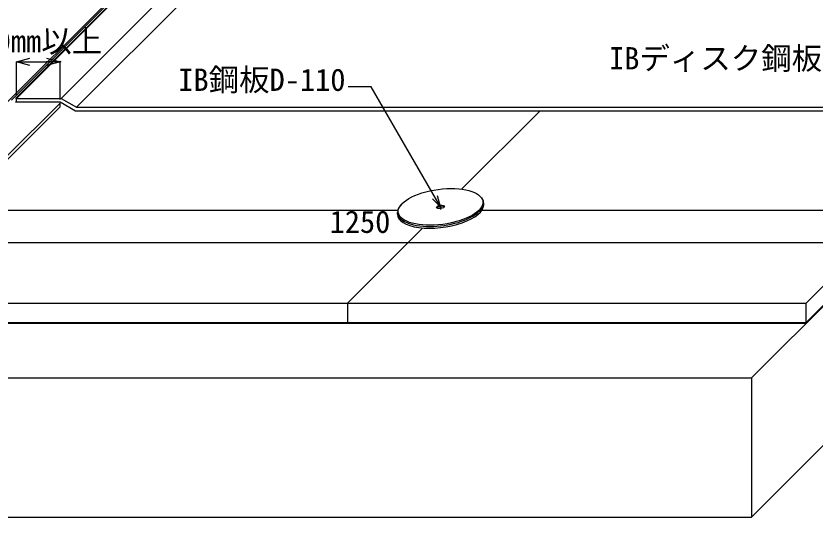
# Model space of a CAD drawing. Units: millimetres, scale not verified, with parts at other scales. Extents: x -210 to 1470, y -148 to 1040.
# Drawn here: x 658.1 to 1072, y 427.9 to 687.3 of the extents above; entities that cross this region are included whole.
import ezdxf
from ezdxf.enums import TextEntityAlignment as Align

# ---------------------------------------------------------------- set-up
doc = ezdxf.new("R2010")
doc.units = ezdxf.units.MM
doc.header["$PDMODE"] = 32
doc.header["$PDSIZE"] = 0.5
doc.linetypes.add('CHAIN1', pattern=[8, 5, -1, 1, -1])
for name, color, linetype in [('0-0_0', 7, 'Continuous'), ('0-2_IBｼｰﾄ', 7, 'Continuous'), ('0-3_IBリキッド', 7, 'Continuous'), ('0-5_中心線', 1, 'CHAIN1'), ('0-A_寸法線', 7, 'Continuous'), ('0-B_文字', 7, 'Continuous'), ('0-C_断熱材', 2, 'Continuous'), ('1-0_躯体', 7, 'Continuous'), ('1-2_部材(積層鋼板)', 4, 'Continuous')]:
    doc.layers.add(name, color=color, linetype=linetype)
doc.styles.add('MS Gothic', font='')
doc.styles.get('MS Gothic').set_extended_font_data('MS Gothic')

# ---------------------------------------------------------------- blocks, each defined once
blk = doc.blocks.new('_Open30')
at = {"layer": '0-0_0'}
blk.add_line((0, 0), (-1, 0), dxfattribs=at)
blk.add_lwpolyline([(-1, 0.2679), (0, 0), (-1, -0.2679)], dxfattribs=at)

msp = doc.modelspace()

# ---------------------------------------------------------------- linework, layer by layer
at = {"layer": '0-2_IBｼｰﾄ'}
for p, q in [((658.29, 644.627), (898.706, 885.043)), ((681.426, 644.627), (921.842, 885.043)), ((622.432, 611.743), (891.133, 880.443)), ((689.393, 640.027), (929.809, 880.443))]:
    msp.add_line(p, q, dxfattribs=at)
msp.add_lwpolyline([(680.89, 642.227), (652.606, 613.943), (652.606, 611.943), (680.89, 640.227)], close=True, dxfattribs=at)
for points in [[(658.29, 644.627), (681.426, 644.627), (689.393, 640.027), (1126.3, 640.027), (1129.622, 641.945)], [(1130.423, 640.16), (1126.735, 638.027), (688.857, 638.027), (680.89, 642.627), (658.29, 642.627), (658.29, 644.627)]]:
    msp.add_lwpolyline(points, dxfattribs=at)
at = {"layer": '0-3_IBリキッド'}
for p, q in [((655.797, 643.76), (896.213, 884.176)), ((657.89, 644.627), (898.306, 885.043)), ((657.89, 642.627), (658.29, 643.027))]:
    msp.add_line(p, q, dxfattribs=at)
at = {"layer": '0-5_中心線'}
msp.add_line((877.72, 588.449), (877.72, 587.115), dxfattribs=at)
at = {"layer": '0-A_寸法線'}
for p, q in [((658.29, 646.127), (658.29, 663.55)), ((665.29, 663.55), (673.89, 663.55)), ((680.89, 644.127), (680.89, 663.55)), ((841.852, 650.575), (829.852, 650.575)), ((877.72, 588.449), (841.852, 650.575)), ((1079.139, 569.893), (590.555, 569.893))]:
    msp.add_line(p, q, dxfattribs=at)
msp.add_lwpolyline([(873.477, 592.691), (877.72, 588.449), (876.167, 594.244)], dxfattribs=at)
msp.add_point((680.89, 663.55), dxfattribs=at)
at = {"layer": '0-C_断熱材'}
for p, q in [((1066.837, 528.632), (1406.248, 868.043)), ((888.628, 597.624), (929.032, 638.027)), ((499.086, 586.715), (855.852, 586.715)), ((899.086, 586.715), (1114.92, 586.715)), ((829.637, 538.632), (868.199, 577.195)), ((73.637, 538.632), (1066.837, 538.632)), ((829.637, 538.632), (829.637, 528.632))]:
    msp.add_line(p, q, dxfattribs=at)
msp.add_lwpolyline([(73.637, 538.632), (73.637, 528.632), (1066.837, 528.632), (1066.837, 538.632), (1406.248, 878.043)], dxfattribs=at)
at = {"layer": '1-0_躯体'}
for p, q in [((1038.552, 499.948), (1406.248, 867.643)), ((1038.552, 427.948), (1406.248, 795.643)), ((73.237, 528.232), (1066.837, 528.232)), ((44.952, 499.948), (1038.552, 499.948)), ((1038.552, 499.948), (1038.552, 427.948)), ((116.952, 427.948), (1038.552, 427.948))]:
    msp.add_line(p, q, dxfattribs=at)
at = {"layer": '1-2_部材(積層鋼板)', "color": 7}
for p, q in [((900.048, 589.543), (900.048, 590.477)), ((855.392, 584.688), (855.392, 585.621))]:
    msp.add_line(p, q, dxfattribs=at)
for major_axis in [(-21.889, -2.882), (-2.027, -0.267)]:
    msp.add_ellipse((877.72, 588.449), major_axis=major_axis, ratio=0.414214, dxfattribs=at)
for centre, major_axis, start_param, end_param in [((877.72, 588.049), (-22.295, -2.935), 5.7688219, 9.8301847), ((877.72, 587.115), (-22.295, -2.935), 6.228707, 9.3702997), ((877.72, 588.115), (-1.824, -0.24), 3.0341843, 6.2816371), ((877.72, 587.115), (-1.621, -0.213), 4.0720915, 5.2437298)]:
    msp.add_ellipse(centre, major_axis=major_axis, ratio=0.414214, start_param=start_param, end_param=end_param, dxfattribs=at)

# ---------------------------------------------------------------- block references
at = {"layer": '0-A_寸法線', "xscale": 7, "yscale": 7, "rotation": 180}
msp.add_blockref('_Open30', (658.29, 663.55), dxfattribs=at)
at = {"layer": '0-A_寸法線', "xscale": 7, "yscale": 7}
msp.add_blockref('_Open30', (680.89, 663.55), dxfattribs=at)

# ---------------------------------------------------------------- texts
at = {"layer": '0-A_寸法線', "style": 'MS Gothic'}
for s, p in [('40mm以上', (639.738, 665.05)), ('1250', (820.319, 571.514))]:
    msp.add_text(s, height=11.55, dxfattribs=at).set_placement(p, align=Align.BOTTOM_LEFT)
at = {"layer": '0-B_文字', "style": 'MS Gothic'}
for s, p in [('IBディスク鋼板', (964.89, 656.119)), ('IB鋼板D-110', (742.042, 645.031))]:
    msp.add_text(s, height=11.55, dxfattribs=at).set_placement(p, align=Align.BOTTOM_LEFT)

doc.saveas('drawing.dxf')
